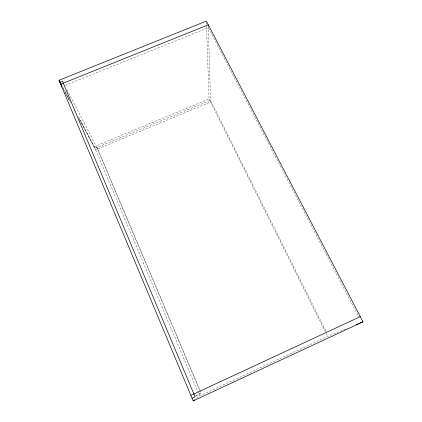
<?xml version="1.0" encoding="UTF-8"?>
<svg xmlns="http://www.w3.org/2000/svg" width="422" height="422" viewBox="0 0 422 422"><rect width="100%" height="100%" fill="white"/><g stroke="black" fill="none" stroke-linecap="round" stroke-linejoin="round"><path stroke-width="0.32" stroke-dasharray="2.11 1.58" d="M196.652 398.252L199.632 395.984L327.614 336.413L347.396 328.247M195.608 396.458L201.036 392.929L96.949 147.341L66.977 89.839M195.676 395.931L201.036 392.929M78.503 116.931L94.275 146.629L209.059 98.98L206.369 21.754M96.949 147.341L94.929 148.18L79.531 119.231M199.743 390.271L96.86 147.484L210.531 100.257L326.428 332.14M65.173 85.36L208.373 27.678L358.964 317.26M63.216 88.541L70.295 101.86M65.009 92.339L70.574 102.789M79.542 119.632L95.625 149.826L210.589 102.034L208.326 26.138M62.736 87.238L69.229 99.465M96.86 147.484L97.646 148.987M209.059 98.98L325.657 332.494M326.217 333.612L327.614 336.413M94.275 146.629L199.632 395.984"/><path stroke-width="0.63" d="M193.176 400.9L362.978 321.812L206.347 21.1L59.022 80.254L193.176 400.9L194.663 399.766M190.865 395.377L360.288 316.653M192.052 398.215L195.064 396.812L62.435 81.124L59.829 82.169L61.369 85.065M356.384 324.534L358.183 323.79M359.38 323.294L362.978 321.812M62.224 87.111L60.678 84.21L208.289 24.829L208.326 26.138M59.022 80.254L60.573 83.16"/></g></svg>
